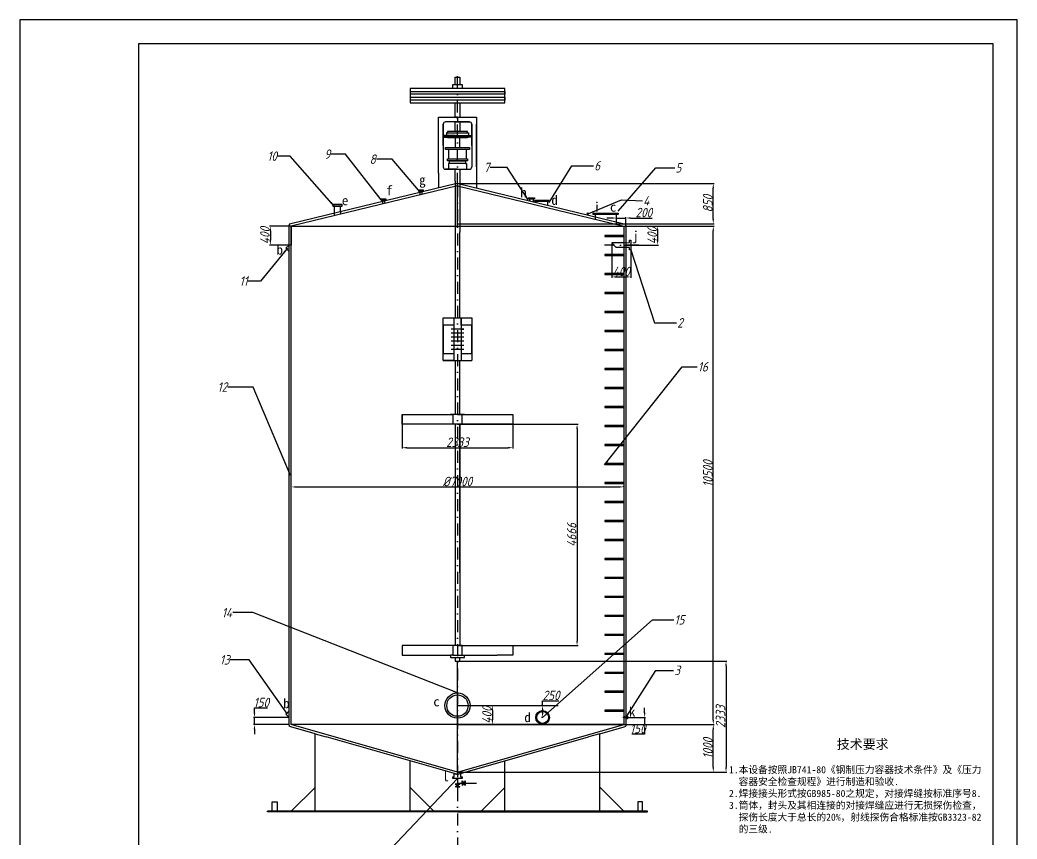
# Model space of a CAD drawing. Extents: x -6026 to -3926, y 36 to 3006.
# Drawn here: x -6026 to -3926, y 1280 to 3006 of the extents above; entities that cross this region are included whole.
import ezdxf

# ---------------------------------------------------------------- set-up
doc = ezdxf.new("R2010")
doc.units = 0
doc.linetypes.add('DASHDOTX2', pattern=[50.8, 25.4, -12.7, 0, -12.7])
doc.linetypes.add('点划线', pattern=[28, 25, -1, 1, -1])
doc.layers.get('DEFPOINTS').update_dxf_attribs({"linetype": 'CONTINUOUS'})
for name, color, linetype in [('图框标题栏-粗线', 3, 'CONTINUOUS'), ('图框标题栏-细线', 7, 'CONTINUOUS'), ('文字及注释', 4, 'CONTINUOUS'), ('点划线', 1, '点划线'), ('粗实线', 3, 'CONTINUOUS')]:
    doc.layers.add(name, color=color, linetype=linetype)
doc.styles.add('汉字', font='gbeitc.shx', dxfattribs={"bigfont": 'gbcbig.shx'})
doc.dimstyles.new('GB', dxfattribs={"dimtxt": 20, "dimasz": 10, "dimexe": 2, "dimexo": 0, "dimgap": 1.5, "dimtad": 1, "dimtoh": 1, "dimdec": 3, "dimtxsty": '汉字', "dimcen": 0, "dimclrd": 4, "dimclre": 4, "dimclrt": 4, "dimazin": 3, "dimtp": 0.21, "dimtm": 0.25, "dimtfac": 0.7, "dimtdec": 3, "dimtmove": 0, "dimatfit": 3, "dimtzin": 0})
doc.dimstyles.new('GB$7', dxfattribs={"dimtxt": 20, "dimasz": 10, "dimexe": 2, "dimexo": 0, "dimgap": 1.5, "dimtad": 1, "dimtoh": 1, "dimdec": 3, "dimtxsty": '汉字', "dimcen": 0, "dimclrd": 4, "dimclre": 4, "dimclrt": 4, "dimazin": 3, "dimtp": 0.21, "dimtm": 0.25, "dimtfac": 0.7, "dimtdec": 3, "dimtmove": 0, "dimatfit": 3, "dimtzin": 0})

# ---------------------------------------------------------------- blocks, each defined once
blk = doc.blocks.new('*D7')
at = {"layer": 'DEFPOINTS', "color": 0}
for p in [(-4754.7, 2571.4), (-4566, 2571.4), (-4754.7, 1521.4)]:
    blk.add_point(p, dxfattribs=at)
at = {"layer": '粗实线', "color": 4}
for p, q in [((-4754.7, 2571.4), (-4564, 2571.4)), ((-4566, 1531.4), (-4566, 2561.4)), ((-4754.7, 1521.4), (-4564, 1521.4))]:
    blk.add_line(p, q, dxfattribs=at)
for points in [[(-4567.6, 2561.4), (-4564.3, 2561.4), (-4566, 2571.4)], [(-4567.6, 1531.4), (-4564.3, 1531.4), (-4566, 1521.4)]]:
    blk.add_solid(points, dxfattribs=at)
at = {"layer": '粗实线', "color": 4, "insert": (-4577.5, 2050), "char_height": 20, "attachment_point": 5, "rotation": 90, "style": '汉字'}
blk.add_mtext('10500', dxfattribs=at)
blk = doc.blocks.new('*D8')
at = {"layer": 'DEFPOINTS', "color": 0}
for p in [(-5104.7, 1561.4), (-5104.7, 1521.4), (-5031.2, 1521.4)]:
    blk.add_point(p, dxfattribs=at)
at = {"layer": '粗实线', "color": 4}
for p, q in [((-5104.7, 1561.4), (-5029.2, 1561.4)), ((-5031.2, 1551.4), (-5031.2, 1531.4)), ((-5104.7, 1521.4), (-5029.2, 1521.4))]:
    blk.add_line(p, q, dxfattribs=at)
for points in [[(-5032.9, 1551.4), (-5029.6, 1551.4), (-5031.2, 1561.4)], [(-5032.9, 1531.4), (-5029.6, 1531.4), (-5031.2, 1521.4)]]:
    blk.add_solid(points, dxfattribs=at)
at = {"layer": '粗实线', "color": 4, "insert": (-5042.7, 1541.4), "char_height": 20, "attachment_point": 5, "rotation": 90, "style": '汉字'}
blk.add_mtext('400', dxfattribs=at)
blk = doc.blocks.new('*D9')
at = {"layer": 'DEFPOINTS', "color": 0}
for p in [(-4925.4, 1561.4), (-4925.4, 1561.4), (-4925.4, 1536.4)]:
    blk.add_point(p, dxfattribs=at)
at = {"layer": '粗实线', "color": 4}
for p, q in [((-4925.4, 1561.4), (-4927.4, 1561.4)), ((-4925.4, 1561.4), (-4925.4, 1571.4)), ((-4925.4, 1571.4), (-4891.4, 1571.4)), ((-4925.4, 1536.4), (-4927.4, 1536.4)), ((-4925.4, 1546.4), (-4925.4, 1551.4))]:
    blk.add_line(p, q, dxfattribs=at)
for points in [[(-4927.1, 1551.4), (-4923.7, 1551.4), (-4925.4, 1561.4)], [(-4927.1, 1546.4), (-4923.7, 1546.4), (-4925.4, 1536.4)]]:
    blk.add_solid(points, dxfattribs=at)
at = {"layer": '粗实线', "color": 4, "insert": (-4907.6, 1582.9), "char_height": 20, "attachment_point": 5, "style": '汉字'}
blk.add_mtext('250', dxfattribs=at)
blk = doc.blocks.new('*D10')
at = {"layer": 'DEFPOINTS', "color": 0}
for p in [(-4753.3, 1536.4), (-4753.3, 1521.4), (-4710.5, 1521.4)]:
    blk.add_point(p, dxfattribs=at)
at = {"layer": '粗实线', "color": 4}
for p, q in [((-4710.5, 1546.4), (-4710.5, 1556.4)), ((-4753.3, 1536.4), (-4708.5, 1536.4)), ((-4710.5, 1536.4), (-4710.5, 1521.4)), ((-4753.3, 1521.4), (-4708.5, 1521.4)), ((-4710.5, 1501.4), (-4737.8, 1501.4)), ((-4710.5, 1511.4), (-4710.5, 1501.4))]:
    blk.add_line(p, q, dxfattribs=at)
for points in [[(-4712.2, 1546.4), (-4708.8, 1546.4), (-4710.5, 1536.4)], [(-4712.2, 1511.4), (-4708.8, 1511.4), (-4710.5, 1521.4)]]:
    blk.add_solid(points, dxfattribs=at)
at = {"layer": '粗实线', "color": 4, "insert": (-4724.9, 1512.9), "char_height": 20, "attachment_point": 5, "style": '汉字'}
blk.add_mtext('150', dxfattribs=at)
blk = doc.blocks.new('*D11')
at = {"layer": 'DEFPOINTS', "color": 0}
for p in [(-5104.7, 1521.4), (-4566, 1521.4), (-5104.7, 1421.4)]:
    blk.add_point(p, dxfattribs=at)
at = {"layer": '粗实线', "color": 4}
for p, q in [((-5104.7, 1521.4), (-4564, 1521.4)), ((-4566, 1431.4), (-4566, 1511.4)), ((-5104.7, 1421.4), (-4564, 1421.4))]:
    blk.add_line(p, q, dxfattribs=at)
for points in [[(-4567.6, 1511.4), (-4564.3, 1511.4), (-4566, 1521.4)], [(-4567.6, 1431.4), (-4564.3, 1431.4), (-4566, 1421.4)]]:
    blk.add_solid(points, dxfattribs=at)
at = {"layer": '粗实线', "color": 4, "insert": (-4577.5, 1471.4), "char_height": 20, "attachment_point": 5, "rotation": 90, "style": '汉字'}
blk.add_mtext('1000', dxfattribs=at)
blk = doc.blocks.new('*D12')
at = {"layer": 'DEFPOINTS', "color": 0}
for p in [(-4754.7, 2571.4), (-4754.7, 2531.4), (-4683.2, 2531.4)]:
    blk.add_point(p, dxfattribs=at)
at = {"layer": '粗实线', "color": 4}
for p, q in [((-4754.7, 2571.4), (-4681.2, 2571.4)), ((-4683.2, 2561.4), (-4683.2, 2541.4)), ((-4754.7, 2531.4), (-4681.2, 2531.4))]:
    blk.add_line(p, q, dxfattribs=at)
for points in [[(-4684.8, 2561.4), (-4681.5, 2561.4), (-4683.2, 2571.4)], [(-4684.8, 2541.4), (-4681.5, 2541.4), (-4683.2, 2531.4)]]:
    blk.add_solid(points, dxfattribs=at)
at = {"layer": '粗实线', "color": 4, "insert": (-4694.7, 2551.4), "char_height": 20, "attachment_point": 5, "rotation": 90, "style": '汉字'}
blk.add_mtext('400', dxfattribs=at)
blk = doc.blocks.new('*D13')
at = {"layer": 'DEFPOINTS', "color": 0}
for p in [(-4779.7, 2536.4), (-4739.7, 2536.4), (-4739.7, 2464.3)]:
    blk.add_point(p, dxfattribs=at)
at = {"layer": '粗实线', "color": 4}
for p, q in [((-4779.7, 2536.4), (-4779.7, 2462.3)), ((-4739.7, 2536.4), (-4739.7, 2462.3)), ((-4769.7, 2464.3), (-4749.7, 2464.3))]:
    blk.add_line(p, q, dxfattribs=at)
for points in [[(-4769.7, 2466), (-4769.7, 2462.6), (-4779.7, 2464.3)], [(-4749.7, 2466), (-4749.7, 2462.6), (-4739.7, 2464.3)]]:
    blk.add_solid(points, dxfattribs=at)
at = {"layer": '粗实线', "color": 4, "insert": (-4759.7, 2475.8), "char_height": 20, "attachment_point": 5, "style": '汉字'}
blk.add_mtext('400', dxfattribs=at)
blk = doc.blocks.new('*D14')
at = {"layer": 'DEFPOINTS', "color": 0}
for p in [(-5454.7, 2571.4), (-5498.8, 2531.4), (-5454.7, 2531.4)]:
    blk.add_point(p, dxfattribs=at)
at = {"layer": '粗实线', "color": 4}
for p, q in [((-5454.7, 2571.4), (-5500.8, 2571.4)), ((-5498.8, 2561.4), (-5498.8, 2541.4)), ((-5454.7, 2531.4), (-5500.8, 2531.4))]:
    blk.add_line(p, q, dxfattribs=at)
for points in [[(-5500.4, 2561.4), (-5497.1, 2561.4), (-5498.8, 2571.4)], [(-5500.4, 2541.4), (-5497.1, 2541.4), (-5498.8, 2531.4)]]:
    blk.add_solid(points, dxfattribs=at)
at = {"layer": '粗实线', "color": 4, "insert": (-5510.3, 2551.4), "char_height": 20, "attachment_point": 5, "rotation": 90, "style": '汉字'}
blk.add_mtext('400', dxfattribs=at)
blk = doc.blocks.new('*D15')
at = {"layer": 'DEFPOINTS', "color": 0}
for p in [(-5104.7, 2661.1), (-4566, 2661.1), (-5104.7, 2576.1)]:
    blk.add_point(p, dxfattribs=at)
at = {"layer": '粗实线', "color": 4}
for p, q in [((-5104.7, 2661.1), (-4564, 2661.1)), ((-4566, 2586.1), (-4566, 2651.1)), ((-5104.7, 2576.1), (-4564, 2576.1))]:
    blk.add_line(p, q, dxfattribs=at)
for points in [[(-4567.7, 2651.1), (-4564.3, 2651.1), (-4566, 2661.1)], [(-4567.7, 2586.1), (-4564.3, 2586.1), (-4566, 2576.1)]]:
    blk.add_solid(points, dxfattribs=at)
at = {"layer": '粗实线', "color": 4, "insert": (-4577.5, 2618.6), "char_height": 20, "attachment_point": 5, "rotation": 90, "style": '汉字'}
blk.add_mtext('850', dxfattribs=at)
blk = doc.blocks.new('*D16')
at = {"layer": 'DEFPOINTS', "color": 0}
for p in [(-5454.7, 2021.9), (-4754.7, 2021.9), (-4754.7, 2021.9)]:
    blk.add_point(p, dxfattribs=at)
at = {"layer": '粗实线', "color": 4}
for p, q in [((-5454.7, 2021.9), (-5454.7, 2023.9)), ((-5444.7, 2021.9), (-4764.7, 2021.9)), ((-4754.7, 2021.9), (-4754.7, 2023.9))]:
    blk.add_line(p, q, dxfattribs=at)
for points in [[(-5444.7, 2023.6), (-5444.7, 2020.3), (-5454.7, 2021.9)], [(-4764.7, 2023.6), (-4764.7, 2020.3), (-4754.7, 2021.9)]]:
    blk.add_solid(points, dxfattribs=at)
at = {"layer": '粗实线', "color": 4, "insert": (-5104.7, 2033.4), "char_height": 20, "attachment_point": 5, "style": '汉字'}
blk.add_mtext('%%c7000', dxfattribs=at)
blk = doc.blocks.new('*D18')
at = {"layer": 'DEFPOINTS', "color": 0}
for p in [(-5532.2, 1536.4), (-5459.4, 1536.4), (-5459.4, 1521.4)]:
    blk.add_point(p, dxfattribs=at)
at = {"layer": '文字及注释', "color": 4}
for p, q in [((-5532.2, 1546.4), (-5532.2, 1556.4)), ((-5532.2, 1556.4), (-5504.9, 1556.4)), ((-5459.4, 1536.4), (-5534.2, 1536.4)), ((-5532.2, 1521.4), (-5532.2, 1536.4)), ((-5459.4, 1521.4), (-5534.2, 1521.4)), ((-5532.2, 1511.4), (-5532.2, 1501.4))]:
    blk.add_line(p, q, dxfattribs=at)
for points in [[(-5533.9, 1546.4), (-5530.5, 1546.4), (-5532.2, 1536.4)], [(-5533.9, 1511.4), (-5530.5, 1511.4), (-5532.2, 1521.4)]]:
    blk.add_solid(points, dxfattribs=at)
at = {"layer": '文字及注释', "color": 4, "insert": (-5517.8, 1567.9), "char_height": 20, "attachment_point": 5, "style": '汉字'}
blk.add_mtext('150', dxfattribs=at)
blk = doc.blocks.new('*D25')
at = {"layer": 'DEFPOINTS', "color": 0}
for p in [(-4749.9, 2588.4), (-4769.9, 2575.2), (-4749.9, 2575.2)]:
    blk.add_point(p, dxfattribs=at)
at = {"layer": '文字及注释', "color": 4}
for p, q in [((-4779.9, 2588.4), (-4789.9, 2588.4)), ((-4769.9, 2575.2), (-4769.9, 2590.4)), ((-4769.9, 2588.4), (-4749.9, 2588.4)), ((-4749.9, 2575.2), (-4749.9, 2590.4)), ((-4739.9, 2588.4), (-4694.4, 2588.4))]:
    blk.add_line(p, q, dxfattribs=at)
for points in [[(-4779.9, 2590.1), (-4779.9, 2586.7), (-4769.9, 2588.4)], [(-4739.9, 2590.1), (-4739.9, 2586.7), (-4749.9, 2588.4)]]:
    blk.add_solid(points, dxfattribs=at)
at = {"layer": '文字及注释', "color": 4, "insert": (-4712.2, 2599.9), "char_height": 20, "attachment_point": 5, "style": '汉字'}
blk.add_mtext('200', dxfattribs=at)
blk = doc.blocks.new('*D26')
at = {"layer": 'DEFPOINTS', "color": 0}
for p in [(-5104.7, 1654.7), (-5104.7, 1421.4), (-4539.1, 1421.4)]:
    blk.add_point(p, dxfattribs=at)
at = {"layer": '文字及注释', "color": 4}
for p, q in [((-5104.7, 1654.7), (-4537.1, 1654.7)), ((-4539.1, 1644.7), (-4539.1, 1431.4)), ((-5104.7, 1421.4), (-4537.1, 1421.4))]:
    blk.add_line(p, q, dxfattribs=at)
for points in [[(-4540.8, 1644.7), (-4537.4, 1644.7), (-4539.1, 1654.7)], [(-4540.8, 1431.4), (-4537.4, 1431.4), (-4539.1, 1421.4)]]:
    blk.add_solid(points, dxfattribs=at)
at = {"layer": '文字及注释', "color": 4, "insert": (-4550.6, 1538.1), "char_height": 20, "attachment_point": 5, "rotation": 90, "style": '汉字'}
blk.add_mtext('2333', dxfattribs=at)
blk = doc.blocks.new('*D27')
at = {"layer": 'DEFPOINTS', "color": 0}
for p in [(-5104.7, 2154.3), (-5104.7, 1687.7), (-4852.8, 1687.7)]:
    blk.add_point(p, dxfattribs=at)
at = {"layer": '文字及注释', "color": 4}
for p, q in [((-5104.7, 2154.3), (-4850.8, 2154.3)), ((-4852.8, 2144.3), (-4852.8, 1697.7)), ((-5104.7, 1687.7), (-4850.8, 1687.7))]:
    blk.add_line(p, q, dxfattribs=at)
for points in [[(-4854.5, 2144.3), (-4851.1, 2144.3), (-4852.8, 2154.3)], [(-4854.5, 1697.7), (-4851.1, 1697.7), (-4852.8, 1687.7)]]:
    blk.add_solid(points, dxfattribs=at)
at = {"layer": '文字及注释', "color": 4, "insert": (-4864.3, 1921), "char_height": 20, "attachment_point": 5, "rotation": 90, "style": '汉字'}
blk.add_mtext('4666', dxfattribs=at)
blk = doc.blocks.new('*D28')
at = {"layer": 'DEFPOINTS', "color": 0}
for p in [(-5221.3, 2174.3), (-4988, 2174.3), (-4988, 2104.6)]:
    blk.add_point(p, dxfattribs=at)
at = {"layer": '文字及注释', "color": 4}
for p, q in [((-5221.3, 2174.3), (-5221.3, 2102.6)), ((-4988, 2174.3), (-4988, 2102.6)), ((-5211.3, 2104.6), (-4998, 2104.6))]:
    blk.add_line(p, q, dxfattribs=at)
for points in [[(-5211.3, 2106.3), (-5211.3, 2102.9), (-5221.3, 2104.6)], [(-4998, 2106.3), (-4998, 2102.9), (-4988, 2104.6)]]:
    blk.add_solid(points, dxfattribs=at)
at = {"layer": '文字及注释', "color": 4, "insert": (-5104.7, 2116.1), "char_height": 20, "attachment_point": 5, "style": '汉字'}
blk.add_mtext('2333', dxfattribs=at)

msp = doc.modelspace()

# ---------------------------------------------------------------- linework, layer by layer
at = {"layer": '图框标题栏-粗线'}
for p, q in [((-3976.1592, 2955.5993), (-5776.1592, 2955.5993)), ((-5776.1592, 2955.5993), (-5776.1592, 85.5993)), ((-3976.1592, 85.5993), (-3976.1592, 2955.5993)), ((-5144.6605, 2682.5243), (-5144.6605, 2651.6264)), ((-5064.6605, 2682.5243), (-5064.6605, 2651.6245)), ((-5105.7878, 2661.0669), (-5455.7878, 2576.0669)), ((-5104.6645, 2656.4414), (-5454.6645, 2571.4414)), ((-5105.7878, 2661.0669), (-5104.6645, 2661.3397)), ((-5103.5411, 2661.0669), (-5104.6645, 2661.3397)), ((-5104.6645, 2571.4414), (-5104.6645, 2656.4414)), ((-5104.6645, 2656.4414), (-4754.6645, 2571.4414)), ((-5103.5411, 2661.0669), (-4753.5411, 2576.0669)), ((-5183.9834, 2639.102), (-5183.9834, 2637.1782)), ((-5178.9834, 2640.3363), (-5178.9834, 2638.3925)), ((-5262.7245, 2619.9792), (-5262.7245, 2618.0554)), ((-5257.7245, 2621.2135), (-5257.7245, 2619.2697)), ((-4831.7345, 2598.8663), (-4831.9546, 2597.9671)), ((-4818.9045, 2595.9051), (-4818.9045, 2598.9051)), ((-4818.9045, 2598.9051), (-4765.9045, 2598.9051)), ((-4814.9045, 2595.9051), (-4818.9045, 2595.9051)), ((-4769.9045, 2595.9051), (-4814.9045, 2595.9051)), ((-4814.9045, 2595.9051), (-4814.9045, 2586.0711)), ((-4769.9045, 2575.1837), (-4769.9045, 2595.9051)), ((-4765.9045, 2595.9051), (-4769.9045, 2595.9051)), ((-4765.9045, 2598.9051), (-4765.9045, 2595.9051)), ((-5455.7878, 2576.0669), (-5459.4245, 2575.1837)), ((-5459.4245, 2575.1837), (-5459.4245, 2571.4414)), ((-4749.9045, 2575.1837), (-4769.9045, 2575.1837)), ((-4754.6645, 2571.4414), (-4754.6645, 2551.4414)), ((-4753.5411, 2576.0669), (-4749.9045, 2575.1837)), ((-4749.9045, 2572.8414), (-4749.9045, 2575.1837)), ((-4754.6645, 2551.4414), (-4794.6645, 2551.4414)), ((-4794.6645, 2551.4414), (-4794.6645, 2549.4414)), ((-4794.6645, 2549.4414), (-4754.6645, 2549.4414)), ((-4754.6645, 2511.4414), (-4794.6645, 2511.4414)), ((-4794.6645, 2511.4414), (-4794.6645, 2509.4414)), ((-4794.6645, 2509.4414), (-4754.6645, 2509.4414)), ((-4754.6645, 2471.4464), (-4794.6645, 2471.4464)), ((-4794.6645, 2471.4464), (-4794.6645, 2469.4464)), ((-4794.6645, 2469.4464), (-4754.6645, 2469.4464)), ((-4754.6645, 2431.4414), (-4794.6645, 2431.4414)), ((-4794.6645, 2431.4414), (-4794.6645, 2429.4414)), ((-4794.6645, 2429.4414), (-4754.6645, 2429.4414)), ((-5097.1645, 2362.9442), (-5097.1645, 2377.9442)), ((-5097.1645, 2377.9442), (-5097.1645, 2287.9442)), ((-4754.6645, 2391.4514), (-4794.6645, 2391.4514)), ((-4794.6645, 2391.4514), (-4794.6645, 2389.4514)), ((-4794.6645, 2389.4514), (-4754.6645, 2389.4514)), ((-5112.1645, 2362.9442), (-5112.1645, 2287.9442)), ((-4754.6645, 2351.454), (-4794.6645, 2351.454)), ((-4794.6645, 2351.454), (-4794.6645, 2349.454)), ((-4794.6645, 2349.454), (-4754.6645, 2349.454)), ((-4754.6645, 2311.4565), (-4794.6645, 2311.4565)), ((-4794.6645, 2311.4565), (-4794.6645, 2309.4565)), ((-4794.6645, 2309.4565), (-4754.6645, 2309.4565)), ((-4754.6645, 2271.459), (-4794.6645, 2271.459)), ((-4794.6645, 2271.459), (-4794.6645, 2269.459)), ((-4794.6645, 2269.459), (-4754.6645, 2269.459)), ((-4754.6645, 2231.4615), (-4794.6645, 2231.4615)), ((-4794.6645, 2231.4615), (-4794.6645, 2229.4615)), ((-4794.6645, 2229.4615), (-4754.6645, 2229.4615)), ((-4754.6645, 2191.464), (-4794.6645, 2191.464)), ((-4794.6645, 2191.464), (-4794.6645, 2189.464)), ((-4794.6645, 2189.464), (-4754.6645, 2189.464)), ((-5221.3145, 2154.3414), (-5221.3145, 2174.3414)), ((-5221.3145, 2174.3414), (-5114.6645, 2174.3414)), ((-5104.6645, 2174.3414), (-4988.0145, 2174.3414)), ((-4988.0145, 2174.3414), (-4988.0145, 2154.3414)), ((-4988.0145, 2154.3414), (-5221.3145, 2154.3414)), ((-5099.6645, 2154.3414), (-5099.6645, 1687.7414)), ((-4754.6645, 2151.4665), (-4794.6645, 2151.4665)), ((-4794.6645, 2151.4665), (-4794.6645, 2149.4665)), ((-4794.6645, 2149.4665), (-4754.6645, 2149.4665)), ((-4754.6645, 2111.464), (-4794.6645, 2111.464)), ((-4794.6645, 2111.464), (-4794.6645, 2109.464)), ((-4794.6645, 2109.464), (-4754.6645, 2109.464)), ((-4754.6645, 2071.4665), (-4794.6645, 2071.4665)), ((-4794.6645, 2071.4665), (-4794.6645, 2069.4665)), ((-4794.6645, 2069.4665), (-4754.6645, 2069.4665)), ((-4754.6645, 2031.4414), (-4794.6645, 2031.4414)), ((-4794.6645, 2031.4414), (-4794.6645, 2029.4414)), ((-4794.6645, 2029.4414), (-4754.6645, 2029.4414)), ((-4754.6645, 1991.4514), (-4794.6645, 1991.4514)), ((-4794.6645, 1991.4514), (-4794.6645, 1989.4514)), ((-4794.6645, 1989.4514), (-4754.6645, 1989.4514)), ((-4754.6645, 1951.454), (-4794.6645, 1951.454)), ((-4794.6645, 1951.454), (-4794.6645, 1949.454)), ((-4794.6645, 1949.454), (-4754.6645, 1949.454)), ((-4754.6645, 1911.4565), (-4794.6645, 1911.4565)), ((-4794.6645, 1911.4565), (-4794.6645, 1909.4565)), ((-4794.6645, 1909.4565), (-4754.6645, 1909.4565)), ((-4754.6645, 1871.459), (-4794.6645, 1871.459)), ((-4794.6645, 1871.459), (-4794.6645, 1869.459)), ((-4794.6645, 1869.459), (-4754.6645, 1869.459)), ((-5109.6645, 1840.9414), (-5109.6645, 1687.7414)), ((-4754.6645, 1831.4615), (-4794.6645, 1831.4615)), ((-4794.6645, 1831.4615), (-4794.6645, 1829.4615)), ((-4794.6645, 1829.4615), (-4754.6645, 1829.4615)), ((-4754.6645, 1791.464), (-4794.6645, 1791.464)), ((-4794.6645, 1791.464), (-4794.6645, 1789.464)), ((-4794.6645, 1789.464), (-4754.6645, 1789.464)), ((-4754.6645, 1751.4665), (-4794.6645, 1751.4665)), ((-4794.6645, 1751.4665), (-4794.6645, 1749.4665)), ((-4794.6645, 1749.4665), (-4754.6645, 1749.4665)), ((-4754.6645, 1711.4565), (-4794.6645, 1711.4565)), ((-4794.6645, 1711.4565), (-4794.6645, 1709.4565)), ((-4794.6645, 1709.4565), (-4754.6645, 1709.4565)), ((-5104.6645, 1687.7414), (-5221.3145, 1687.7414)), ((-5221.3145, 1687.7414), (-5221.3145, 1667.7414)), ((-5104.6645, 1687.7414), (-4988.0145, 1687.7414)), ((-4988.0145, 1687.7414), (-4988.0145, 1667.7414)), ((-5221.3145, 1667.7414), (-5119.6645, 1667.7414)), ((-4988.0145, 1667.7414), (-5021.3145, 1667.7414)), ((-4754.6645, 1671.459), (-4794.6645, 1671.459)), ((-4794.6645, 1671.459), (-4794.6645, 1669.459)), ((-4794.6645, 1669.459), (-4754.6645, 1669.459)), ((-5104.6645, 1421.4414), (-5104.6645, 1654.7414)), ((-4754.6645, 1631.4615), (-4794.6645, 1631.4615)), ((-4794.6645, 1631.4615), (-4794.6645, 1629.4615)), ((-4794.6645, 1629.4615), (-4754.6645, 1629.4615)), ((-4754.6645, 1591.464), (-4794.6645, 1591.464)), ((-4794.6645, 1591.464), (-4794.6645, 1589.464)), ((-4794.6645, 1589.464), (-4754.6645, 1589.464)), ((-4754.6645, 1551.4665), (-4794.6645, 1551.4665)), ((-4794.6645, 1551.4665), (-4794.6645, 1549.4665)), ((-4794.6645, 1549.4665), (-4754.6645, 1549.4665)), ((-4751.8857, 1537.4414), (-4754.6645, 1537.4414)), ((-4751.8857, 1535.4414), (-4754.6645, 1535.4414)), ((-5459.4245, 1520.0414), (-5459.4245, 1517.8509)), ((-5455.9721, 1516.8645), (-5459.4245, 1517.8509)), ((-5404.6645, 1502.2052), (-5455.9721, 1516.8645)), ((-5104.6645, 1421.4414), (-5454.6645, 1521.4414)), ((-5104.6645, 1421.4414), (-4754.6645, 1521.4414)), ((-4804.6645, 1502.2052), (-4753.3568, 1516.8645)), ((-4753.3568, 1516.8645), (-4749.9045, 1517.8509)), ((-4749.9045, 1521.4414), (-4749.9045, 1517.8509)), ((-5404.6645, 1502.2052), (-5380.9445, 1495.4281)), ((-5105.9721, 1416.8645), (-5380.9445, 1495.4281)), ((-5103.3568, 1416.8645), (-4828.3845, 1495.4281)), ((-4804.6645, 1502.2052), (-4828.3845, 1495.4281)), ((-5111.3145, 1418.3909), (-5104.6645, 1416.4909)), ((-5098.0145, 1418.3909), (-5104.6645, 1416.4909))]:
    msp.add_line(p, q, dxfattribs=at)
at = {"layer": '图框标题栏-细线', "color": 3}
for p, q in [((-3926.1592, 3005.5993), (-6026.1592, 3005.5993)), ((-6026.1592, 3005.5993), (-6026.1592, 35.5993)), ((-3926.1592, 35.5993), (-3926.1592, 3005.5993))]:
    msp.add_line(p, q, dxfattribs=at)
at = {"layer": '文字及注释', "color": 4}
for p, q in [((-4830.9131, 2596.5327), (-4830.6407, 2597.6456)), ((-4830.0754, 2596.3277), (-4830.4621, 2594.7477))]:
    msp.add_line(p, q, dxfattribs=at)
at = {"layer": '点划线', "linetype": 'DASHDOTX2'}
for q in [(-5104.6645, 2897.753), (-5104.6645, 165.361)]:
    msp.add_line((-5104.6645, 2657.8414), q, dxfattribs=at)
at = {"layer": '粗实线'}
for p, q in [((-5109.6605, 2869.9676), (-5109.6605, 2884.9676)), ((-5109.6605, 2884.9676), (-5099.6605, 2884.9676)), ((-5099.6605, 2884.9676), (-5099.6605, 2869.9676)), ((-5004.6605, 2860.9676), (-5204.6605, 2860.9676)), ((-5204.6605, 2860.9676), (-5204.6605, 2830.9676)), ((-5204.6605, 2860.9676), (-5204.6605, 2854.9676)), ((-5114.6605, 2860.9676), (-5114.6605, 2869.9676)), ((-5114.6605, 2869.9676), (-5094.6605, 2869.9676)), ((-5114.6605, 2869.9676), (-5109.6605, 2869.9676)), ((-5104.6605, 2860.9676), (-5114.6605, 2860.9676)), ((-5094.6605, 2869.9676), (-5094.6605, 2860.9676)), ((-5004.6605, 2830.9676), (-5004.6605, 2860.9676)), ((-5204.6605, 2854.9676), (-5004.6605, 2854.9676)), ((-5004.6605, 2848.9676), (-5204.6605, 2848.9676)), ((-5204.6605, 2848.9676), (-5204.6605, 2842.9676)), ((-5204.6605, 2842.9676), (-5004.6605, 2842.9676)), ((-5004.6605, 2836.9676), (-5204.6605, 2836.9676)), ((-5004.6605, 2854.9676), (-5004.6605, 2848.9676)), ((-5004.6605, 2842.9676), (-5004.6605, 2836.9676)), ((-5204.6605, 2830.9676), (-5109.6605, 2830.9676)), ((-5109.6605, 2800.9676), (-5109.6605, 2830.9676)), ((-5109.6605, 2830.9676), (-5099.6605, 2830.9676)), ((-5104.6605, 2830.9676), (-5004.6605, 2830.9676)), ((-5099.6605, 2830.9676), (-5099.6605, 2800.9676)), ((-5144.6605, 2740.9676), (-5144.6605, 2800.9676)), ((-5144.6605, 2800.9676), (-5064.6605, 2800.9676)), ((-5104.6605, 2800.9676), (-5109.6605, 2800.9676)), ((-5104.6605, 2800.9676), (-5104.6605, 2790.9676)), ((-5064.6605, 2800.9676), (-5064.6605, 2682.5243)), ((-5134.6605, 2740.9676), (-5134.6605, 2785.9676)), ((-5134.6605, 2785.9676), (-5134.6605, 2695.9676)), ((-5079.6605, 2790.9676), (-5129.6605, 2790.9676)), ((-5109.6605, 2770.9676), (-5109.6605, 2790.9676)), ((-5109.6605, 2790.9676), (-5099.6605, 2790.9676)), ((-5104.6605, 2790.9676), (-5079.6605, 2790.9676)), ((-5099.6605, 2790.9676), (-5099.6605, 2770.9676)), ((-5074.6605, 2740.9676), (-5074.6605, 2785.9676)), ((-5074.6605, 2785.9676), (-5074.6605, 2695.9676)), ((-5064.6605, 2740.9676), (-5064.6605, 2785.9676)), ((-5064.6605, 2785.9676), (-5064.6605, 2695.9676)), ((-5109.6605, 2762.4676), (-5134.6605, 2762.4676)), ((-5134.6605, 2762.4676), (-5074.6605, 2762.4676)), ((-5074.6605, 2758.4676), (-5134.6605, 2758.4676)), ((-5134.6605, 2758.4676), (-5109.6605, 2758.4676)), ((-5125.6605, 2767.9676), (-5127.6605, 2767.9676)), ((-5127.6605, 2767.9676), (-5127.6605, 2762.4676)), ((-5109.6605, 2770.9676), (-5125.6605, 2770.9676)), ((-5125.6605, 2770.9676), (-5125.6605, 2767.9676)), ((-5125.6605, 2767.9676), (-5083.6605, 2767.9676)), ((-5125.6605, 2756.9676), (-5125.6605, 2758.4676)), ((-5125.6605, 2758.4676), (-5093.6605, 2758.4676)), ((-5125.6605, 2758.4676), (-5083.6605, 2758.4676)), ((-5109.6605, 2756.9676), (-5125.6605, 2756.9676)), ((-5099.6605, 2770.9676), (-5116.1679, 2770.9676)), ((-5083.6605, 2756.9676), (-5109.6605, 2756.9676)), ((-5109.6605, 2756.9676), (-5109.6605, 2736.9676)), ((-5083.6605, 2770.9676), (-5099.6605, 2770.9676)), ((-5099.6605, 2736.9676), (-5099.6605, 2756.9676)), ((-5083.6605, 2767.9676), (-5083.6605, 2770.9676)), ((-5083.6605, 2767.9676), (-5081.6605, 2767.9676)), ((-5083.6605, 2758.4676), (-5083.6605, 2756.9676)), ((-5081.6605, 2767.9676), (-5081.6605, 2762.4676)), ((-5074.6605, 2762.4676), (-5074.6605, 2758.4676)), ((-5144.6605, 2682.5243), (-5144.6605, 2740.9676)), ((-5129.6605, 2732.9676), (-5129.6605, 2736.9676)), ((-5129.6605, 2736.9676), (-5079.6605, 2736.9676)), ((-5109.6605, 2732.9676), (-5129.6605, 2732.9676)), ((-5109.6605, 2732.9676), (-5123.6605, 2732.9676)), ((-5123.6605, 2732.9676), (-5123.6605, 2712.9676)), ((-5109.6605, 2736.9676), (-5099.6605, 2736.9676)), ((-5079.6605, 2732.9676), (-5109.6605, 2732.9676)), ((-5085.6605, 2712.9676), (-5085.6605, 2732.9676)), ((-5079.6605, 2736.9676), (-5079.6605, 2732.9676)), ((-5064.6605, 2695.9676), (-5064.6605, 2740.9676)), ((-5125.6605, 2708.9676), (-5125.6605, 2712.9676)), ((-5125.6605, 2712.9676), (-5083.6605, 2712.9676)), ((-5123.6605, 2712.9676), (-5085.6605, 2712.9676)), ((-5083.6605, 2712.9676), (-5083.6605, 2708.9676)), ((-5104.6605, 2690.9676), (-5129.6605, 2690.9676)), ((-5129.6605, 2690.9676), (-5079.6605, 2690.9676)), ((-5109.6605, 2708.9676), (-5125.6605, 2708.9676)), ((-5111.6605, 2702.9676), (-5123.6605, 2702.9676)), ((-5123.6605, 2702.9676), (-5123.6605, 2690.9676)), ((-5121.6605, 2702.9676), (-5121.6605, 2708.9676)), ((-5121.6605, 2708.9676), (-5087.6605, 2708.9676)), ((-5109.6605, 2702.9676), (-5121.6605, 2702.9676)), ((-5109.6605, 2702.9676), (-5111.6605, 2702.9676)), ((-5083.6605, 2708.9676), (-5109.6605, 2708.9676)), ((-5087.6605, 2702.9676), (-5109.6605, 2702.9676)), ((-5109.6605, 2665.9676), (-5109.6605, 2690.9676)), ((-5109.6605, 2690.9676), (-5099.6605, 2690.9676)), ((-5099.6605, 2690.9676), (-5099.6605, 2665.9676)), ((-5087.6605, 2708.9676), (-5087.6605, 2702.9676)), ((-5087.6605, 2702.9676), (-5085.6605, 2702.9676)), ((-5085.6605, 2702.9676), (-5085.6605, 2690.9676)), ((-5175.9834, 2647.0493), (-5186.9834, 2647.0493)), ((-5186.9834, 2647.0493), (-5186.9834, 2645.0493)), ((-5175.9834, 2645.0493), (-5175.9834, 2647.0493)), ((-5109.6605, 2665.9676), (-5109.6605, 2544.068)), ((-5099.6605, 2665.9676), (-5099.6605, 2558.5408)), ((-5254.7245, 2627.9264), (-5265.7245, 2627.9264)), ((-5265.7245, 2627.9264), (-5265.7245, 2625.9264)), ((-5265.7245, 2625.9264), (-5262.7245, 2625.9264)), ((-5262.7245, 2625.9264), (-5262.7245, 2621.3146)), ((-5262.7245, 2625.9264), (-5257.7245, 2625.9264)), ((-5257.7245, 2622.5383), (-5257.7245, 2625.9264)), ((-5257.7245, 2625.9264), (-5254.7245, 2625.9264)), ((-5254.7245, 2625.9264), (-5254.7245, 2627.9264)), ((-5186.9834, 2645.0493), (-5183.9834, 2645.0493)), ((-5183.9834, 2645.0493), (-5183.9834, 2640.4374)), ((-5183.9834, 2645.0493), (-5178.9834, 2645.0493)), ((-5183.9834, 2640.4374), (-5183.9834, 2639.102)), ((-5178.9834, 2641.6611), (-5178.9834, 2645.0493)), ((-5178.9834, 2645.0493), (-5175.9834, 2645.0493)), ((-5178.9834, 2640.3363), (-5178.9834, 2641.6611)), ((-4955.6045, 2629.062), (-4955.6045, 2631.062)), ((-4955.6045, 2631.062), (-4942.6045, 2631.062)), ((-4952.6045, 2629.062), (-4955.6045, 2629.062)), ((-4952.6045, 2625.062), (-4952.6045, 2629.062)), ((-4952.6045, 2629.062), (-4945.6045, 2629.062)), ((-4952.6045, 2625.062), (-4952.6045, 2624.5959)), ((-4942.6045, 2629.062), (-4945.6045, 2629.062)), ((-4945.6045, 2629.062), (-4945.6045, 2622.8679)), ((-4942.6045, 2631.062), (-4942.6045, 2629.062)), ((-4911.3172, 2625.6075), (-4942.3172, 2625.6075)), ((-4942.3172, 2625.6075), (-4942.3172, 2623.6075)), ((-4911.3172, 2623.6075), (-4911.3172, 2625.6075)), ((-5347.7945, 2616.667), (-5367.0945, 2616.667)), ((-5367.0945, 2616.667), (-5347.7945, 2616.667)), ((-5367.0945, 2616.667), (-5367.0945, 2613.667)), ((-5367.0945, 2613.667), (-5364.0945, 2613.667)), ((-5364.0945, 2613.667), (-5364.0945, 2601.667)), ((-5364.0945, 2613.667), (-5350.7945, 2613.667)), ((-5350.7945, 2601.667), (-5350.7945, 2613.667)), ((-5350.7945, 2613.667), (-5347.7945, 2613.667)), ((-5347.7945, 2613.667), (-5347.7945, 2616.667)), ((-5347.7945, 2616.667), (-5347.7945, 2616.667)), ((-5262.7245, 2621.3146), (-5262.7245, 2619.9792)), ((-5257.7245, 2621.2135), (-5257.7245, 2622.5383)), ((-4942.3172, 2623.6075), (-4939.3172, 2623.6075)), ((-4939.3172, 2623.6075), (-4939.3172, 2621.3159)), ((-4939.3172, 2623.6075), (-4914.3172, 2623.6075)), ((-4914.3172, 2619.6075), (-4914.3172, 2623.6075)), ((-4914.3172, 2623.6075), (-4911.3172, 2623.6075)), ((-4914.3172, 2615.1445), (-4914.3172, 2619.6075)), ((-5364.0945, 2601.667), (-5364.0945, 2593.437)), ((-5350.7945, 2601.667), (-5350.7945, 2598.667)), ((-5350.7945, 2598.667), (-5350.7945, 2596.667)), ((-4830.6407, 2597.6456), (-4831.9546, 2597.9671)), ((-4828.2633, 2597.9718), (-4831.7345, 2598.8663)), ((-4830.6407, 2597.6456), (-4831.2994, 2594.9544)), ((-4830.4621, 2594.7477), (-4829.8009, 2597.4494)), ((-4829.8009, 2597.4494), (-4828.4708, 2597.1239)), ((-4828.4708, 2597.1239), (-4828.2633, 2597.9718)), ((-5459.4245, 1520.0414), (-5459.4245, 2571.4414)), ((-5454.6645, 2571.4414), (-4754.6645, 2571.4414)), ((-5454.6645, 1521.4414), (-5454.6645, 2571.4414)), ((-5454.6645, 2571.4414), (-5104.6645, 2571.4414)), ((-5454.6645, 2571.4414), (-5104.6645, 2571.4414)), ((-5454.6645, 2571.4414), (-5454.6645, 2531.4414)), ((-4754.6645, 2571.4414), (-4754.6645, 1521.4414)), ((-4754.6645, 2571.4414), (-4754.6645, 2536.4414)), ((-4754.6645, 2571.4414), (-4754.6645, 2531.4414)), ((-4749.9045, 2572.8414), (-4749.9045, 1521.4414)), ((-5109.6605, 2559.2414), (-5109.6605, 2377.9442)), ((-5099.6605, 2377.9442), (-5099.6605, 2559.2414)), ((-4742.6645, 2536.4833), (-4742.6635, 2541.4833)), ((-4742.6635, 2541.4833), (-4739.6635, 2541.4711)), ((-4739.6635, 2541.4711), (-4739.6635, 2521.4711)), ((-5459.4245, 2531.4414), (-5466.2814, 2524.607)), ((-5466.2814, 2524.607), (-5459.4245, 2517.761)), ((-4754.6645, 2536.4414), (-4779.6645, 2536.4414)), ((-4779.6645, 2536.4414), (-4770.6635, 2526.4711)), ((-4754.6635, 2526.4711), (-4770.6635, 2526.4711)), ((-4754.6645, 2536.4414), (-4742.6645, 2536.4833)), ((-4742.6635, 2526.4711), (-4754.6635, 2526.4711)), ((-4742.6635, 2521.4711), (-4742.6635, 2526.4711)), ((-4739.6635, 2521.4711), (-4742.6635, 2521.4711)), ((-5134.6645, 2287.9442), (-5134.6645, 2377.9442)), ((-5134.6645, 2377.9442), (-5074.6645, 2377.9442)), ((-5112.1645, 2377.9442), (-5112.1645, 2362.9442)), ((-5074.6645, 2377.9442), (-5074.6645, 2287.9442)), ((-5112.1645, 2362.9442), (-5134.6645, 2362.9442)), ((-5134.6645, 2362.9442), (-5134.6645, 2302.9442)), ((-5091.1645, 2354.3732), (-5118.1645, 2354.3732)), ((-5091.1645, 2354.3732), (-5118.1645, 2354.3732)), ((-5074.6645, 2362.9442), (-5097.1645, 2362.9442)), ((-5097.1645, 2362.9442), (-5097.1645, 2354.3732)), ((-5097.1645, 2354.3732), (-5091.1645, 2354.3732)), ((-5074.6645, 2302.9442), (-5074.6645, 2362.9442)), ((-5091.1645, 2345.8022), (-5118.1645, 2345.8022)), ((-5091.1645, 2337.2312), (-5118.1645, 2337.2312)), ((-5091.1645, 2328.6602), (-5118.1645, 2328.6602)), ((-5091.1645, 2320.0892), (-5118.1645, 2320.0892)), ((-5091.1645, 2311.5182), (-5118.1645, 2311.5182)), ((-5134.6645, 2302.9442), (-5112.1645, 2302.9442)), ((-5097.1645, 2302.9442), (-5074.6645, 2302.9442)), ((-5134.6645, 2287.9442), (-5074.6645, 2287.9442)), ((-5112.1645, 2287.9442), (-5134.6645, 2287.9442)), ((-5109.6605, 2287.9442), (-5109.6605, 2174.3414)), ((-5099.6605, 2174.3414), (-5099.6605, 2287.9442)), ((-5089.6645, 2174.3414), (-5119.6645, 2174.3414)), ((-5114.6645, 2174.3414), (-5114.6645, 2154.3414)), ((-5094.6645, 2154.3414), (-5094.6645, 2174.3414)), ((-5109.6645, 2154.3414), (-5109.6645, 1840.9414)), ((-5104.6645, 2154.3414), (-5094.6645, 2154.3414)), ((-5099.6645, 1840.9414), (-5099.6645, 2154.3414)), ((-5094.6645, 1687.7414), (-5114.6645, 1687.7414)), ((-5114.6645, 1687.7414), (-5114.6645, 1667.7414)), ((-5094.6645, 1677.7414), (-5094.6645, 1687.7414)), ((-5117.6645, 1667.7414), (-5119.6645, 1667.7414)), ((-5119.6645, 1667.7414), (-5119.6645, 1662.7414)), ((-5119.6645, 1662.7414), (-5089.6645, 1662.7414)), ((-5114.6645, 1667.7414), (-5117.6645, 1667.7414)), ((-5114.6645, 1667.7414), (-5094.6645, 1667.7414)), ((-5109.6645, 1662.7414), (-5109.6645, 1654.7414)), ((-5109.6645, 1662.7414), (-5109.6645, 1654.7414)), ((-5104.6645, 1667.7414), (-5021.3145, 1667.7414)), ((-5099.6645, 1654.7414), (-5099.6645, 1662.7414)), ((-5094.6645, 1667.7414), (-5094.6645, 1677.7414)), ((-5089.6645, 1662.7414), (-5089.6645, 1667.7414)), ((-5109.6645, 1654.7414), (-5099.6645, 1654.7414)), ((-5466.2961, 1543.4121), (-5459.4245, 1550.318)), ((-5459.4245, 1536.4414), (-5466.2961, 1543.4121)), ((-5454.6645, 1521.4414), (-5454.6645, 1536.4414)), ((-4751.8857, 1537.4414), (-4749.3857, 1537.4414)), ((-4748.8857, 1535.4414), (-4751.8857, 1535.4414)), ((-4749.3857, 1537.4414), (-4748.8857, 1537.4414)), ((-4748.8857, 1537.4414), (-4748.8857, 1539.4414)), ((-4748.8857, 1539.4414), (-4746.8857, 1539.4414)), ((-4748.8857, 1533.4414), (-4748.8857, 1535.4414)), ((-4746.8857, 1533.4414), (-4748.8857, 1533.4414)), ((-4746.8857, 1539.4414), (-4746.8857, 1533.4414)), ((-4754.6645, 1521.4414), (-5454.6645, 1521.4414)), ((-4875.3845, 1521.4414), (-4925.3845, 1521.4414)), ((-5404.6645, 1339.0414), (-5404.6645, 1502.2052)), ((-4804.6645, 1339.0414), (-4804.6645, 1502.2052)), ((-5204.6645, 1339.0414), (-5204.6645, 1445.0623)), ((-5004.6645, 1339.0414), (-5004.6645, 1445.0623)), ((-5114.3145, 1408.0414), (-5114.3145, 1411.0414)), ((-5114.3145, 1411.0414), (-5111.3145, 1411.0414)), ((-5095.0145, 1408.0414), (-5114.3145, 1408.0414)), ((-5111.3145, 1411.0414), (-5111.3145, 1418.3909)), ((-5104.6645, 1408.0414), (-5104.6645, 1388.0414)), ((-5098.0145, 1418.3909), (-5098.0145, 1411.0414)), ((-5098.0145, 1411.0414), (-5095.0145, 1411.0414)), ((-5095.0145, 1411.0414), (-5095.0145, 1408.0414)), ((-5454.6645, 1339.0414), (-5404.6645, 1388.9875)), ((-5154.6645, 1339.0414), (-5204.6645, 1388.8749)), ((-5099.6645, 1396.0414), (-5109.6645, 1396.0414)), ((-5109.6645, 1396.0414), (-5099.6645, 1390.0414)), ((-5099.6645, 1396.0414), (-5109.6645, 1390.0414)), ((-5099.6645, 1390.0414), (-5109.6645, 1390.0414)), ((-5104.6645, 1398.8531), (-5104.6645, 1396.0414)), ((-5104.6645, 1388.0414), (-5104.6645, 1398.0414)), ((-5104.6645, 1398.0414), (-5094.6645, 1398.0414)), ((-5104.6645, 1398.0414), (-5104.6645, 1396.0414)), ((-5104.6645, 1398.0414), (-5094.6645, 1398.0414)), ((-5104.6645, 1396.0414), (-5099.6645, 1396.0414)), ((-5104.6645, 1396.0414), (-5104.6645, 1390.0414)), ((-5104.6645, 1390.0414), (-5099.6645, 1390.0414)), ((-5104.6645, 1390.0414), (-5104.6645, 1376.8002)), ((-5094.6645, 1398.0414), (-5094.6645, 1403.0414)), ((-5094.6645, 1403.0414), (-5094.6645, 1393.0414)), ((-5094.6645, 1403.0414), (-5088.6645, 1393.0414)), ((-5088.6645, 1403.0414), (-5094.6645, 1393.0414)), ((-5088.6645, 1398.0414), (-5088.6645, 1403.0414)), ((-5088.6645, 1403.0414), (-5088.6645, 1393.0414)), ((-5088.6645, 1398.0414), (-5064.6645, 1398.0414)), ((-5054.6645, 1339.0414), (-5004.6645, 1388.8836)), ((-4754.6645, 1339.0414), (-4804.6645, 1389.2921)), ((-5494.6645, 1339.0414), (-5494.6645, 1359.0414)), ((-5494.6645, 1359.0414), (-5484.6645, 1359.0414)), ((-5484.6645, 1359.0414), (-5484.6645, 1349.0414)), ((-5484.6645, 1349.0414), (-5484.6645, 1339.0414)), ((-4714.6645, 1359.0414), (-4724.6645, 1359.0414)), ((-4724.6645, 1359.0414), (-4724.6645, 1339.0414)), ((-4714.6645, 1339.0414), (-4714.6645, 1359.0414)), ((-4704.6645, 1339.0414), (-5504.6645, 1339.0414)), ((-5504.6645, 1337.6414), (-5504.6645, 1339.0414)), ((-5504.6645, 1339.0414), (-5484.6645, 1339.0414)), ((-5504.6645, 1339.0414), (-5494.6645, 1339.0414)), ((-5104.6645, 1337.6414), (-5504.6645, 1337.6414)), ((-5404.6645, 1339.0414), (-5454.6645, 1339.0414)), ((-5104.6645, 1339.0414), (-5404.6645, 1339.0414)), ((-5104.6645, 1339.0414), (-5204.6645, 1339.0414)), ((-5204.6645, 1339.0414), (-5154.6645, 1339.0414)), ((-5104.6645, 1339.0414), (-4704.6645, 1339.0414)), ((-5104.6645, 1339.0414), (-5004.6645, 1339.0414)), ((-5104.6645, 1337.6414), (-4704.6645, 1337.6414)), ((-5004.6645, 1339.0414), (-5054.6645, 1339.0414)), ((-5004.6645, 1339.0414), (-4804.6645, 1339.0414)), ((-4804.6645, 1339.0414), (-4754.6645, 1339.0414)), ((-4704.6645, 1339.0414), (-4714.6645, 1339.0414)), ((-4704.6645, 1337.6414), (-4704.6645, 1339.0414))]:
    msp.add_line(p, q, dxfattribs=at)
at = {"layer": '粗实线', "color": 1, "linetype": 'DASHDOTX2'}
for p, q in [((-4723.04, 2531.4414), (-4795.3009, 2531.4414)), ((-4753.2645, 1536.4414), (-4756.2905, 1536.4414)), ((-4753.2645, 1536.4414), (-4745.1833, 1536.4414))]:
    msp.add_line(p, q, dxfattribs=at)
at = {"layer": '粗实线', "color": 4}
msp.add_line((-5104.6645, 1561.4414), (-4892.9562, 1561.4414), dxfattribs=at)
at = {"layer": '粗实线'}
for centre, radius in [((-5104.6645, 1561.4414), 26.5), ((-5104.6645, 1561.4414), 22.5), ((-4925.3845, 1536.4414), 14.5), ((-4925.3845, 1536.4414), 12.5)]:
    msp.add_circle(centre, radius, dxfattribs=at)
for centre, start, end in [((-5129.6605, 2785.9676), 90, 180), ((-5079.6605, 2785.9676), 0, 90), ((-5129.6605, 2695.9676), 180, 270), ((-5079.6605, 2695.9676), 270, 0)]:
    msp.add_arc(centre, 5, start, end, dxfattribs=at)

# ---------------------------------------------------------------- texts
at = {"layer": '文字及注释', "style": '汉字'}
for s, insert, char_height, width, attachment_point in [('{\\fSimSun|b0|i0|c134|p2;j}', (-4729.4122, 2547.8247), 20, 21.099301, 5), ('{\\fSimSun|b0|i0|c134|p2;b}', (-5464.8727, 1565.7368), 20, 44.390496, 5), ('{\\fSimSun|b0|i0|c134|p2;c}', (-5148.7975, 1569.6465), 20, 94.47986, 5), ('{\\fSimSun|b0|i0|c134|p2;k}', (-4736.8102, 1548.0866), 20, 18.431462, 5), ('{\\fSimSun|b0|i0|c134|p2;d}', (-4957.1384, 1536.4414), 20, 59.387337, 5), ('{\\fSimSun|b0|i0|c134|p2;技术要求}', (-4251.2427, 1479.0644), 20, 351.508055, 5), ('{\\fSimSun|b0|i0|c134|p2;1.本设备按照JB741-80《钢制压力容器技术条件》及《压力\\P  容器安全检查规程》进行制造和验收.\\P2.焊接接头形式按GB985-80之规定，对接焊缝按标准序号8.\\P3.筒体，封头及其相连接的对接焊缝应进行无损探伤检查，\\P  探伤长度大于总长的20%，射线探伤合格标准按GB3323-82\\P  的三级.}', (-4532.8847, 1433.9156), 15, 556.725526, 1), ('{\\fSimSun|b0|i0|c134|p2;l}', (-5129.4661, 1411.7595), 20, 71.596961, 5)]:
    msp.add_mtext(s, dxfattribs=dict(at, insert=insert, char_height=char_height, width=width, attachment_point=attachment_point))
at = {"layer": '文字及注释', "color": 4, "char_height": 20, "width": 1, "attachment_point": 1, "style": '汉字'}
for s, insert in [('2', (-4641.7814, 2377.6568)), ('3', (-4648.0335, 1645.6495))]:
    msp.add_mtext(s, dxfattribs=dict(at, insert=insert))
at = {"layer": '粗实线', "color": 4, "char_height": 20, "width": 1, "style": '汉字'}
for s, insert, attachment_point in [('9', (-5372.5474, 2712.8376), 9), ('10', (-5484.9656, 2708.717), 9), ('8', (-5276.8432, 2702.292), 9), ('7', (-5037.4352, 2684.7687), 9), ('6', (-4816.6358, 2708.6022), 1), ('5', (-4645.7271, 2704.2044), 1), ('4', (-4713.5218, 2634.6785), 1), ('11', (-5546.6524, 2445.6961), 9), ('16', (-4598.4908, 2284.9648), 1), ('12', (-5589.9246, 2222.3475), 9), ('14', (-5579.6299, 1747.2493), 9), ('15', (-4647.8163, 1752.0812), 1), ('13', (-5584.6077, 1647.7712), 9)]:
    msp.add_mtext(s, dxfattribs=dict(at, insert=insert, attachment_point=attachment_point))
at = {"layer": '粗实线', "char_height": 20, "attachment_point": 5, "style": '汉字'}
for s, insert, width in [('{\\fSimSun|b0|i0|c134|p2;\\C4;g}', (-5178.5217, 2665.4376), 9.372542), ('{\\fNSimSun|b0|i0|c134|p49;\\C4;f}', (-5248.1056, 2646.4102), 0.435597), ('{\\fSimSun|b0|i0|c134|p2;\\C4;h}', (-4965.6669, 2642.2405), 75.344746), ('{\\fSimSun|b0|i0|c134|p2;\\C4;e}', (-5341.3302, 2625.0542), 16.929263), ('{\\fSimSun|b0|i0|c134|p2;\\C4;d}', (-4900.1646, 2625.9378), 72.99161), ('{\\fSimSun|b0|i0|c134|p2;\\C4;i}', (-4810.9198, 2611.718), 21.857422), ('{\\fSimSun|b0|i0|c134|p2;\\C4;c}', (-4776.7877, 2611.4977), 46.370311), ('{\\fSimSun|b0|i0|c134|p2;\\C4;b}', (-5478.9013, 2521.2652), 16.99448)]:
    msp.add_mtext(s, dxfattribs=dict(at, insert=insert, width=width))

# ---------------------------------------------------------------- dimensions: what is measured, and where the dimension line sits
at = {"layer": '文字及注释'}
for base, p1, p2, text, picture, middle in [((-4749.9045, 2588.3864), (-4769.9045, 2575.1837), (-4749.9045, 2575.1837), '200', '*D25', (-4712.1545, 2599.8864)), ((-4988.0145, 2104.6058), (-5221.3145, 2174.3414), (-4988.0145, 2174.3414), '2333', '*D28', (-5104.6645, 2116.1058))]:
    dim = msp.add_linear_dim(base=base, p1=p1, p2=p2, text=text, dimstyle='GB', dxfattribs=at)
    dim.commit()
    dim.dimension.update_dxf_attribs({"geometry": picture, "text_midpoint": middle})
for base, p1, p2, text, picture, middle in [((-4852.8035, 1687.7414), (-5104.6645, 2154.3414), (-5104.6645, 1687.7414), '4666', '*D27', (-4864.3035, 1921.0414)), ((-4539.0935, 1421.4414), (-5104.6645, 1654.7414), (-5104.6645, 1421.4414), '2333', '*D26', (-4550.5935, 1538.0914)), ((-5532.1927, 1536.4414), (-5459.4245, 1521.4414), (-5459.4245, 1536.4414), '150', '*D18', (-5517.776, 1567.9414))]:
    dim = msp.add_linear_dim(base=base, p1=p1, p2=p2, angle=90, text=text, dimstyle='GB', dxfattribs=at)
    dim.commit()
    dim.dimension.update_dxf_attribs({"geometry": picture, "text_midpoint": middle})
at = {"layer": '粗实线', "color": 4}
for base, p1, p2, text, picture, middle in [((-4566.0102, 2661.1312), (-5104.6645, 2576.1312), (-5104.6645, 2661.1312), '850', '*D15', (-4577.5102, 2618.6312)), ((-5498.7833, 2531.4414), (-5454.6645, 2571.4414), (-5454.6645, 2531.4414), '400', '*D14', (-5510.2833, 2551.4414)), ((-4683.1595, 2531.4414), (-4754.6645, 2571.4414), (-4754.6645, 2531.4414), '400', '*D12', (-4694.6595, 2551.4414)), ((-4925.3845, 1561.4414), (-4925.3845, 1536.4414), (-4925.3845, 1561.4414), '250', '*D9', (-4907.6345, 1582.9414)), ((-5031.22, 1521.4414), (-5104.6645, 1561.4414), (-5104.6645, 1521.4414), '400', '*D8', (-5042.72, 1541.4414)), ((-4710.5114, 1521.4414), (-4753.2645, 1536.4414), (-4753.2645, 1521.4414), '150', '*D10', (-4724.9281, 1512.9414)), ((-4565.9683, 1521.4414), (-5104.6645, 1421.4414), (-5104.6645, 1521.4414), '1000', '*D11', (-4577.4683, 1471.4414))]:
    dim = msp.add_linear_dim(base=base, p1=p1, p2=p2, angle=90, text=text, dimstyle='GB', dxfattribs=at)
    dim.commit()
    dim.dimension.update_dxf_attribs({"geometry": picture, "text_midpoint": middle})
dim = msp.add_linear_dim(base=(-4565.9683, 2571.4414), p1=(-4754.6645, 1521.4414), p2=(-4754.6645, 2571.4414), angle=90, text='10500', dimstyle='GB', dxfattribs=at)
dim.commit()
dim.dimension.update_dxf_attribs({"geometry": '*D7', "text_midpoint": (-4565.9683, 2049.9725), "dimtype": 160})
for base, p1, p2, text, picture, middle in [((-4739.6635, 2464.2985), (-4779.6645, 2536.4414), (-4739.6635, 2536.4414), '400', '*D13', (-4759.664, 2475.7985)), ((-4754.6645, 2021.9454), (-5454.6645, 2021.9454), (-4754.6645, 2021.9454), '%%c7000', '*D16', (-5104.6645, 2033.4454))]:
    dim = msp.add_linear_dim(base=base, p1=p1, p2=p2, text=text, dimstyle='GB', dxfattribs=at)
    dim.commit()
    dim.dimension.update_dxf_attribs({"geometry": picture, "text_midpoint": middle})

# ---------------------------------------------------------------- leaders
at = {"layer": '文字及注释', "color": 4, "annotation_type": 0, "has_hookline": 1}
for points, hookline_direction, text_width in [([(-4739.6635, 2521.4711), (-4690.0352, 2367.6568), (-4643.2814, 2367.6568)], 0, 10), ([(-4748.2645, 1539.4414), (-4686.7079, 1635.6495), (-4649.5335, 1635.6495)], 0, 10.4167), ([(-5104.6645, 1408.0414), (-5329.6557, 1171.001), (-5367.3587, 1171.001)], 1, 6.25)]:
    msp.add_leader(points, dimstyle='GB$7', override={"dimgap": 1.5, "dimtad": 0}, dxfattribs=dict(at, hookline_direction=hookline_direction, text_width=text_width))
at = {"layer": '粗实线', "annotation_type": 0, "has_hookline": 1}
for points, hookline_direction, text_width in [([(-5364.0945, 2613.667), (-5457.0142, 2718.717), (-5483.4656, 2718.717)], 1, 14.1667), ([(-5265.7245, 2626.7704), (-5340.1875, 2722.8376), (-5371.0474, 2722.8376)], 1, 8.3333), ([(-5187.0828, 2646.7862), (-5242.2572, 2712.292), (-5275.3432, 2712.292)], 1, 9.1667), ([(-4955.6045, 2626.7704), (-4999.8332, 2694.7687), (-5035.9352, 2694.7687)], 1, 7.5), ([(-4911.3172, 2621.3159), (-4863.9271, 2698.6022), (-4818.1358, 2698.6022)], 0, 8.3333), ([(-4766.5693, 2602.5926), (-4687.1161, 2694.2044), (-4647.2271, 2694.2044)], 0, 10.4167), ([(-4827.9182, 2597.791), (-4759.4824, 2626.617), (-4715.0218, 2624.6785)], 0, 8.3333), ([(-5462.9214, 2524.607), (-5519.6821, 2455.6961), (-5545.1524, 2455.6961)], 1, 12.5), ([(-4794.9363, 2068.3759), (-4631.3709, 2274.9648), (-4599.9908, 2274.9648)], 0, 13.75), ([(-5456.0645, 2045.7414), (-5535.2262, 2232.3475), (-5588.4246, 2232.3475)], 1, 15), ([(-5104.6645, 1587.9414), (-5535.8194, 1757.2493), (-5578.1299, 1757.2493)], 1, 14.1667), ([(-4925.3845, 1536.4414), (-4694.0615, 1742.0812), (-4649.3163, 1742.0812)], 0, 15), ([(-5462.9361, 1543.4121), (-5543.286, 1657.7712), (-5583.1077, 1657.7712)], 1, 15)]:
    msp.add_leader(points, dimstyle='GB$7', override={"dimgap": 1.5, "dimtad": 0}, dxfattribs=dict(at, hookline_direction=hookline_direction, text_width=text_width))

doc.saveas('drawing.dxf')
